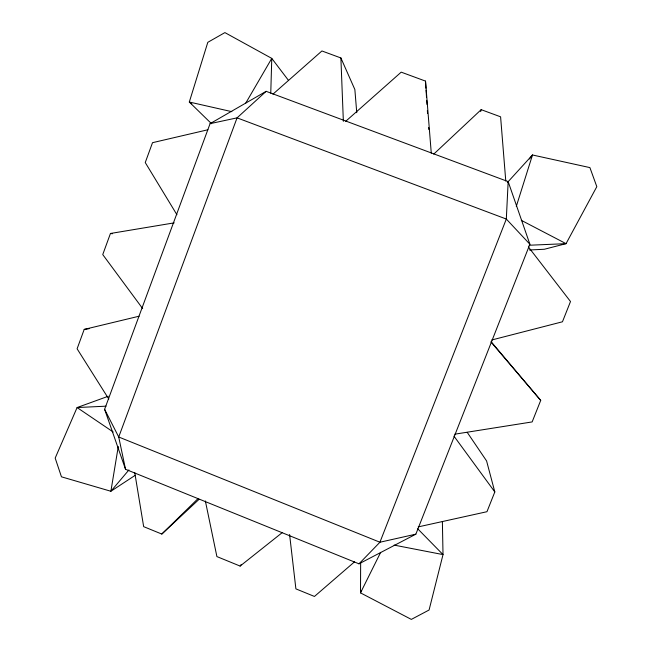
<?xml version="1.0" encoding="UTF-8"?>
<svg xmlns="http://www.w3.org/2000/svg" width="652" height="652" viewBox="0 0 652 652"><rect width="100%" height="100%" fill="white"/><g stroke="black" fill="none" stroke-linecap="round" stroke-linejoin="round"><path stroke-width="0.98" d="M360.654 562.578L360.499 592.872L411.339 619.4L429.081 610.011L443.018 554.599L442.382 521.494M270.759 93.187L271.77 58.387L224.899 32.6L207.801 42.331L189.308 102.03L211.525 123.717M508.161 181.615L506.319 219.048L379.929 542.228L358.999 563.833L125.526 469.277L104.613 409.317L210.074 123.66L266.146 91.329L508.161 181.615L529.889 244.231L415.854 534.175L358.999 563.833M118.273 446.498L110.889 491.266L61.451 476.816L55.184 458.095L77.091 407.549L108.273 396.245M360.98 590.908L360.499 592.872L380.662 552.366M480.663 111.606L481.168 109.658L500.597 116.814L505.773 181.011M516.294 206.423L532.488 154.98L589.913 167.605L596.816 186.668L566.05 243.661L544.355 249.26L529.4 249.977M174.182 222.862L110.449 233.481L102.747 254.582L142.674 308.608M139.072 316.22L84.198 329.415L77.107 348.796L108.786 399.032M467.231 432.366L486.588 460.94L494.819 491.95L486.962 511.706L418.234 526.889M491.111 341.705L540.712 400.401L532.146 421.925L454.77 434.183M245.845 102.967L271.77 58.387L288.331 80.188M205.364 500.981L216.896 556.58L240.123 566.075L241.264 564.404M529.408 158.941L532.488 154.98L507.37 182.536M128.925 469.945L110.889 491.266L135.331 475.226M134.752 472.618L143.66 526.645L161.81 534.061L197.939 498.698M433.735 154.125L481.168 109.658M161.81 534.061L199.064 499.326M266.146 91.329L237.067 117.857L118.721 437.003L125.526 469.277M345.715 121.313L401.192 72.152L425.512 81.101L431.274 153.171M272.935 94.181L321.917 50.962L340.89 57.955L354.859 89.528L356.758 112.698M354.517 561.845L314.451 596.458L295.894 588.87L289.586 534.485M240.123 566.075L282.389 532.497M491.681 340.002L562.456 321.786L570.508 301.517L528.373 246.929M207.906 129.764L152.519 142.682L145.249 162.552L176.928 214.744M415.854 534.175L379.929 542.228L118.721 437.003L104.613 409.317M210.074 123.66L237.067 117.857L506.319 219.048L529.889 244.231M84.198 329.415L89.161 328.673M106.089 406.172L77.091 407.549L113.203 431.999M529.131 245.242L566.05 243.661L521.29 220.327M110.449 233.481L112.462 233.75M394.118 545.105L443.018 554.599L417.679 528.756M231.835 111.663L189.308 102.03L191.769 103.758M491.021 342.039L540.712 400.401M453.963 436.139L494.819 491.95M427.353 110.49L427.582 113.497M428.649 127.507L428.804 129.512M425.512 81.101L425.952 88.199M426.074 90.229L426.522 97.319M426.71 100.367L426.962 104.418M340.89 57.955L343.359 121.321"/></g></svg>
